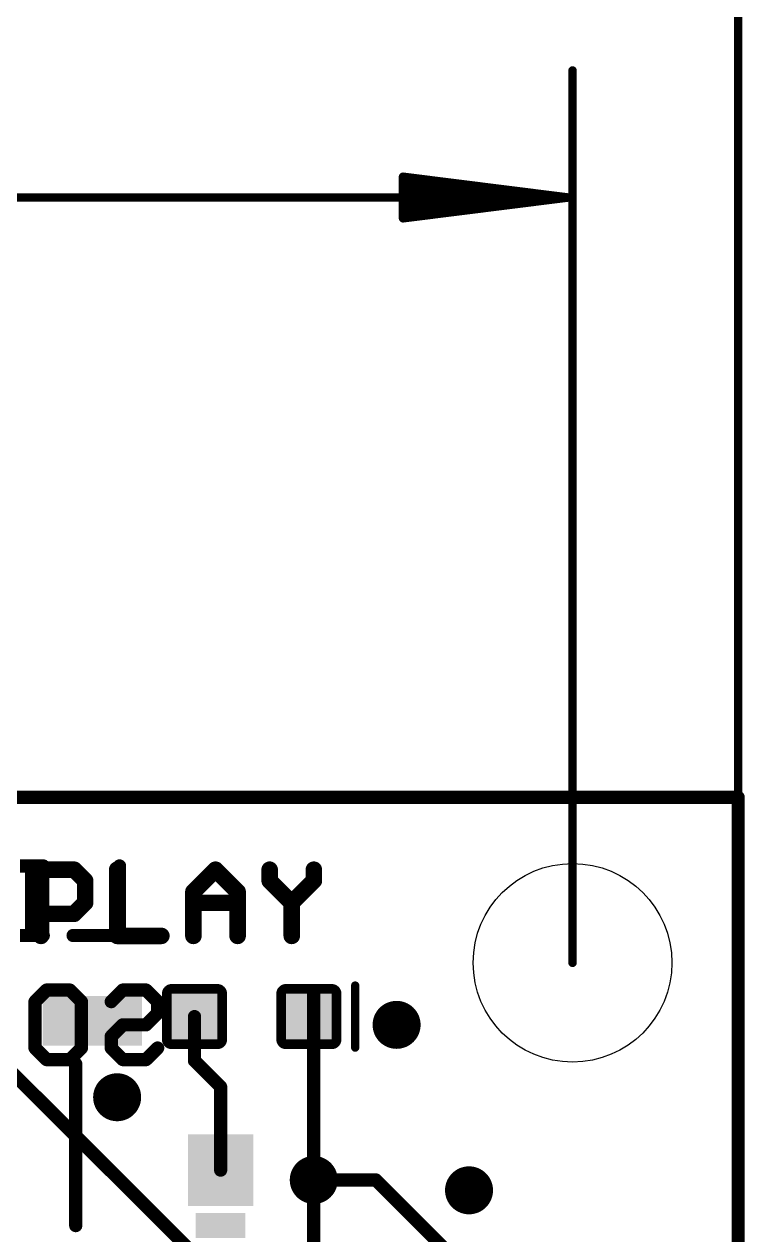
# Model space of a CAD drawing. Extents: x -17.9 to 25.5, y -0.1 to 79.8.
# Drawn here: x 14.45 to 25.5, y 49.16 to 67.75 of the extents above; entities that cross this region are included whole.
import ezdxf

# ---------------------------------------------------------------- set-up
doc = ezdxf.new("R2010")
doc.units = 0
for name, color, linetype in [('1', 12, 'CONTINUOUS'), ('16', 132, 'CONTINUOUS'), ('18', 110, 'CONTINUOUS'), ('20', 53, 'CONTINUOUS'), ('21', 41, 'CONTINUOUS'), ('22', 40, 'CONTINUOUS'), ('47', 253, 'CONTINUOUS')]:
    doc.layers.add(name, color=color, linetype=linetype)

# ---------------------------------------------------------------- blocks, each defined once
blk = doc.blocks.new('RECT160000X160000R30')
at = {"const_width": 0.15}
blk.add_lwpolyline([(0.425, -0.35), (0.425, 0.35, 0.4142), (0.35, 0.425), (-0.35, 0.425, 0.4142), (-0.425, 0.35), (-0.425, -0.35, 0.4142), (-0.35, -0.425), (0.35, -0.425, 0.4142)], format="xyb", close=True, dxfattribs=at)
blk.add_solid([(-0.3754, -0.3754), (0.3754, -0.3754), (-0.3754, 0.3754), (0.3754, 0.3754)])
blk = doc.blocks.new('RECT')
blk.add_solid([(-0.5, -0.5), (0.5, -0.5), (-0.5, 0.5), (0.5, 0.5)])
blk = doc.blocks.new('ROUNDV')
at = {"const_width": 0.5}
blk.add_lwpolyline([(0, -0.25, 1), (0, 0.25, 1), (0, -0.25)], format="xyb", dxfattribs=at)

msp = doc.modelspace()

# ---------------------------------------------------------------- linework, layer by layer
at = {"layer": '1'}
for points, const_width in [([(0, 55.88), (25.4, 55.88)], 0.1778), ([(25.4, 55.88), (25.4, 0)], 0.1778), ([(18.8912, 52.8638), (18.8912, 50.0063)], 0.2032), ([(17.0617, 52.5145), (17.0617, 51.8358)], 0.2032), ([(13.4693, 52.451), (17.4625, 48.4578)], 0.2032), ([(17.0617, 51.8358), (17.4625, 51.435)], 0.2032), ([(17.4625, 51.435), (17.4625, 50.1578)], 0.2032), ([(18.8912, 50.0063), (18.8912, 46.7775)], 0.2032)]:
    msp.add_lwpolyline(points, dxfattribs=dict(at, const_width=const_width))
for points, const_width in [([(25.4445, 55.88, 1), (25.3556, 55.88)], 0.0889), ([(25.4, 55.8356, 1), (25.4, 55.9245)], 0.0889), ([(18.942, 52.8638, 1), (18.8405, 52.8638)], 0.1016), ([(17.1125, 52.5145, 1), (17.011, 52.5145)], 0.1016), ([(17.0977, 51.8717, 1), (17.0258, 51.7998)], 0.1016), ([(17.011, 51.8358, 1), (17.1125, 51.8358)], 0.1016), ([(17.5133, 51.435, 1), (17.4117, 51.435)], 0.1016), ([(17.4266, 51.3991, 1), (17.4984, 51.4709)], 0.1016), ([(17.4117, 50.1578, 1), (17.5133, 50.1578)], 0.1016), ([(18.942, 50.0063, 1), (18.8405, 50.0063)], 0.1016), ([(18.8405, 50.0063, 1), (18.942, 50.0063)], 0.1016)]:
    msp.add_lwpolyline(points, format="xyb", dxfattribs=dict(at, const_width=const_width))
at = {"layer": '16'}
for points, const_width in [([(0, 55.88), (25.4, 55.88)], 0.1778), ([(25.4, 55.88), (25.4, 0)], 0.1778), ([(19.8438, 50.0063), (18.8912, 50.0063)], 0.2032), ([(21.1137, 48.7363), (19.8438, 50.0063)], 0.2032)]:
    msp.add_lwpolyline(points, dxfattribs=dict(at, const_width=const_width))
for points, const_width in [([(25.4445, 55.88, 1), (25.3556, 55.88)], 0.0889), ([(25.4, 55.8356, 1), (25.4, 55.9245)], 0.0889), ([(18.8912, 50.0571, 1), (18.8912, 49.9554)], 0.1016), ([(19.8797, 50.0422, 1), (19.8078, 49.9703)], 0.1016), ([(19.8438, 49.9554, 1), (19.8438, 50.0571)], 0.1016)]:
    msp.add_lwpolyline(points, format="xyb", dxfattribs=dict(at, const_width=const_width))
at = {"layer": '20', "const_width": 0.2032}
for points in [[(25.4, 55.88), (0, 55.88)], [(25.4, 0), (25.4, 55.88)]]:
    msp.add_lwpolyline(points, dxfattribs=at)
at = {"layer": '20', "const_width": 0.1016}
for points in [[(25.4508, 55.88, 1), (25.3492, 55.88)], [(25.4, 55.8292, 1), (25.4, 55.9308)]]:
    msp.add_lwpolyline(points, format="xyb", dxfattribs=at)
at = {"layer": '20'}
msp.add_circle((22.86, 53.34), 1.524, dxfattribs=at)
at = {"layer": '21'}
for points, const_width in [([(14.7061, 53.7528), (14.7061, 54.7696)], 0.254), ([(14.7061, 54.7696), (15.2146, 54.7696)], 0.254), ([(15.2146, 54.7696), (15.384, 54.6001)], 0.254), ([(15.8755, 54.7696), (15.8755, 53.7528)], 0.254), ([(17.0449, 54.4307), (17.3839, 54.7696)], 0.254), ([(17.3839, 54.7696), (17.7228, 54.4307)], 0.254), ([(18.2143, 54.7696), (18.2143, 54.6001)], 0.254), ([(18.8922, 54.6001), (18.8922, 54.7696)], 0.254), ([(15.384, 54.6001), (15.384, 54.2612)], 0.254), ([(18.2143, 54.6001), (18.5533, 54.2612)], 0.254), ([(18.5533, 54.2612), (18.8922, 54.6001)], 0.254), ([(17.0449, 53.7528), (17.0449, 54.4307)], 0.254), ([(17.7228, 54.4307), (17.7228, 53.7528)], 0.254), ([(15.384, 54.2612), (15.2146, 54.0917)], 0.254), ([(17.0449, 54.2612), (17.7228, 54.2612)], 0.254), ([(18.5533, 54.2612), (18.5533, 53.7528)], 0.254), ([(15.2146, 54.0917), (14.7061, 54.0917)], 0.254), ([(15.8755, 53.7528), (16.5534, 53.7528)], 0.254), ([(19.5263, 52.9908), (19.5263, 52.0383)], 0.127), ([(15.24, 51.786), (15.24, 49.306)], 0.2032)]:
    msp.add_lwpolyline(points, dxfattribs=dict(at, const_width=const_width))
for points, const_width in [([(14.7696, 54.7696, 1), (14.6426, 54.7696)], 0.127), ([(14.7061, 54.8331, 1), (14.7061, 54.7061)], 0.127), ([(15.2595, 54.8145, 1), (15.1697, 54.7247)], 0.127), ([(15.2146, 54.7061, 1), (15.2146, 54.8331)], 0.127), ([(15.939, 54.7696, 1), (15.812, 54.7696)], 0.127), ([(17.4288, 54.8145, 1), (17.339, 54.7247)], 0.127), ([(17.4288, 54.7247, 1), (17.339, 54.8145)], 0.127), ([(18.2778, 54.7696, 1), (18.1508, 54.7696)], 0.127), ([(18.9557, 54.7696, 1), (18.8287, 54.7696)], 0.127), ([(15.4475, 54.6001, 1), (15.3205, 54.6001)], 0.127), ([(15.3391, 54.5552, 1), (15.4289, 54.645)], 0.127), ([(18.2592, 54.645, 1), (18.1694, 54.5552)], 0.127), ([(18.1508, 54.6001, 1), (18.2778, 54.6001)], 0.127), ([(18.8287, 54.6001, 1), (18.9557, 54.6001)], 0.127), ([(18.9371, 54.5552, 1), (18.8473, 54.645)], 0.127), ([(17.1084, 54.4307, 1), (16.9814, 54.4307)], 0.127), ([(17, 54.4756, 1), (17.0898, 54.3858)], 0.127), ([(17.7863, 54.4307, 1), (17.6593, 54.4307)], 0.127), ([(17.6779, 54.3858, 1), (17.7677, 54.4756)], 0.127), ([(15.3205, 54.2612, 1), (15.4475, 54.2612)], 0.127), ([(15.4289, 54.2163, 1), (15.3391, 54.3061)], 0.127), ([(17.0449, 54.3247, 1), (17.0449, 54.1977)], 0.127), ([(17.7228, 54.1977, 1), (17.7228, 54.3247)], 0.127), ([(18.6168, 54.2612, 1), (18.4898, 54.2612)], 0.127), ([(18.5084, 54.3061, 1), (18.5982, 54.2163)], 0.127), ([(18.5084, 54.2163, 1), (18.5982, 54.3061)], 0.127), ([(14.7061, 54.1552, 1), (14.7061, 54.0282)], 0.127), ([(15.1697, 54.1366, 1), (15.2595, 54.0468)], 0.127), ([(15.2146, 54.0282, 1), (15.2146, 54.1552)], 0.127), ([(14.6426, 53.7528, 1), (14.7696, 53.7528)], 0.127), ([(15.8755, 53.8163, 1), (15.8755, 53.6893)], 0.127), ([(15.812, 53.7528, 1), (15.939, 53.7528)], 0.127), ([(16.5534, 53.6893, 1), (16.5534, 53.8163)], 0.127), ([(16.9814, 53.7528, 1), (17.1084, 53.7528)], 0.127), ([(17.6593, 53.7528, 1), (17.7863, 53.7528)], 0.127), ([(18.4898, 53.7528, 1), (18.6168, 53.7528)], 0.127), ([(19.558, 52.9908, 1), (19.4945, 52.9908)], 0.0635), ([(19.4945, 52.0383, 1), (19.558, 52.0383)], 0.0635), ([(15.2908, 51.786, 1), (15.1892, 51.786)], 0.1016), ([(15.1892, 49.306, 1), (15.2908, 49.306)], 0.1016)]:
    msp.add_lwpolyline(points, format="xyb", dxfattribs=dict(at, const_width=const_width))
at = {"layer": '22', "const_width": 0.2032}
for points in [[(14.7423, 54.8268), (14.3864, 54.8268)], [(14.5644, 53.7591), (14.5644, 54.8268)], [(15.9117, 54.8268), (15.9117, 53.7591)], [(14.7423, 53.7591), (14.3864, 53.7591)], [(15.9117, 53.7591), (15.1999, 53.7591)], [(14.6152, 52.7439), (14.7931, 52.9218)], [(14.7931, 52.9218), (15.1491, 52.9218)], [(15.1491, 52.9218), (15.327, 52.7439)], [(15.7846, 52.7439), (15.9625, 52.9218)], [(15.9625, 52.9218), (16.3184, 52.9218)], [(16.3184, 52.9218), (16.4964, 52.7439)], [(14.6152, 52.0321), (14.6152, 52.7439)], [(15.327, 52.7439), (15.327, 52.0321)], [(16.4964, 52.7439), (16.4964, 52.5659)], [(16.4964, 52.5659), (16.3184, 52.388)], [(15.9625, 52.388), (15.7846, 52.21)], [(16.3184, 52.388), (15.9625, 52.388)], [(15.7846, 52.21), (15.7846, 52.0321)], [(14.7931, 51.8541), (14.6152, 52.0321)], [(15.327, 52.0321), (15.1491, 51.8541)], [(15.7846, 52.0321), (15.9625, 51.8541)], [(16.3184, 51.8541), (16.4964, 52.0321)], [(15.1491, 51.8541), (14.7931, 51.8541)], [(15.9625, 51.8541), (16.3184, 51.8541)]]:
    msp.add_lwpolyline(points, dxfattribs=at)
at = {"layer": '22', "const_width": 0.1016}
for points in [[(14.6152, 54.8268, 1), (14.5136, 54.8268)], [(14.7423, 54.776, 1), (14.7423, 54.8776)], [(15.9625, 54.8268, 1), (15.8609, 54.8268)], [(14.5136, 53.7591, 1), (14.6152, 53.7591)], [(14.7423, 53.7083, 1), (14.7423, 53.8099)], [(15.1999, 53.8099, 1), (15.1999, 53.7083)], [(15.8609, 53.7591, 1), (15.9625, 53.7591)], [(15.9117, 53.7083, 1), (15.9117, 53.8099)], [(14.7931, 52.9726, 1), (14.7931, 52.871)], [(14.8291, 52.8859, 1), (14.7572, 52.9577)], [(15.185, 52.9577, 1), (15.1131, 52.8859)], [(15.1491, 52.871, 1), (15.1491, 52.9726)], [(15.9625, 52.9726, 1), (15.9625, 52.871)], [(15.9985, 52.8859, 1), (15.9266, 52.9577)], [(16.3544, 52.9577, 1), (16.2825, 52.8859)], [(16.3184, 52.871, 1), (16.3184, 52.9726)], [(14.666, 52.7439, 1), (14.5644, 52.7439)], [(14.5793, 52.7798, 1), (14.6511, 52.7079)], [(15.3778, 52.7439, 1), (15.2762, 52.7439)], [(15.2911, 52.7079, 1), (15.3629, 52.7798)], [(15.7487, 52.7798, 1), (15.8205, 52.7079)], [(16.5472, 52.7439, 1), (16.4456, 52.7439)], [(16.4605, 52.7079, 1), (16.5323, 52.7798)], [(16.4456, 52.5659, 1), (16.5472, 52.5659)], [(16.5323, 52.53, 1), (16.4605, 52.6018)], [(15.9625, 52.4388, 1), (15.9625, 52.3372)], [(15.9985, 52.352, 1), (15.9266, 52.4239)], [(16.2825, 52.4239, 1), (16.3544, 52.352)], [(16.3184, 52.3372, 1), (16.3184, 52.4388)], [(15.8354, 52.21, 1), (15.7338, 52.21)], [(15.7487, 52.2459, 1), (15.8205, 52.1741)], [(14.6511, 52.068, 1), (14.5793, 51.9961)], [(14.5644, 52.0321, 1), (14.666, 52.0321)], [(15.2762, 52.0321, 1), (15.3778, 52.0321)], [(15.3629, 51.9961, 1), (15.2911, 52.068)], [(15.8205, 52.068, 1), (15.7487, 51.9961)], [(15.7338, 52.0321, 1), (15.8354, 52.0321)], [(16.5323, 51.9961, 1), (16.4605, 52.068)], [(14.7931, 51.9049, 1), (14.7931, 51.8033)], [(14.7572, 51.8182, 1), (14.8291, 51.89)], [(15.1131, 51.89, 1), (15.185, 51.8182)], [(15.1491, 51.8033, 1), (15.1491, 51.9049)], [(15.9625, 51.9049, 1), (15.9625, 51.8033)], [(15.9266, 51.8182, 1), (15.9985, 51.89)], [(16.2825, 51.89, 1), (16.3544, 51.8182)], [(16.3184, 51.8033, 1), (16.3184, 51.9049)]]:
    msp.add_lwpolyline(points, format="xyb", dxfattribs=at)
at = {"layer": '47', "const_width": 0.13}
for points in [[(25.4, 55.88), (25.4, 79.42)], [(22.86, 53.34), (22.86, 67.0375)], [(22.795, 65.0875), (20.26, 65.4067)], [(20.26, 65.4067), (20.26, 64.7683)], [(22.795, 65.0875), (20.26, 65.3475)], [(22.795, 65.0875), (20.26, 65.2175)], [(22.795, 65.0875), (0.065, 65.0875)], [(20.26, 64.7683), (22.795, 65.0875)], [(20.26, 64.9575), (22.795, 65.0875)], [(20.26, 64.8275), (22.795, 65.0875)]]:
    msp.add_lwpolyline(points, dxfattribs=at)
at = {"layer": '47', "const_width": 0.065}
for points in [[(22.8925, 67.0375, 1), (22.8275, 67.0375)], [(20.2641, 65.439, 1), (20.2559, 65.3745)], [(20.2925, 65.4067, 1), (20.2275, 65.4067)], [(20.2633, 65.3798, 1), (20.2567, 65.3152)], [(20.2617, 65.25, 1), (20.2583, 65.185)], [(22.7991, 65.0553, 1), (22.7909, 65.1197)], [(22.7909, 65.0553, 1), (22.7991, 65.1197)], [(22.7983, 65.0552, 1), (22.7917, 65.1198)], [(22.7917, 65.0552, 1), (22.7983, 65.1198)], [(22.7933, 65.055, 1), (22.7967, 65.12)], [(22.7967, 65.055, 1), (22.7933, 65.12)], [(22.795, 65.055, 1), (22.795, 65.12)], [(20.2583, 64.99, 1), (20.2617, 64.925)], [(20.2567, 64.8598, 1), (20.2633, 64.7952)], [(20.2559, 64.8005, 1), (20.2641, 64.736)], [(20.2275, 64.7683, 1), (20.2925, 64.7683)], [(25.3675, 55.88, 1), (25.4325, 55.88)], [(22.8275, 53.34, 1), (22.8925, 53.34)]]:
    msp.add_lwpolyline(points, format="xyb", dxfattribs=at)

# ---------------------------------------------------------------- block references
at = {"layer": '1', "rotation": 270}
for p in [(17.0617, 52.5145), (18.8158, 52.5145)]:
    msp.add_blockref('RECT160000X160000R30', p, dxfattribs=at)
at = {"layer": '1', "xscale": 0.762, "yscale": 1.524, "rotation": 90}
msp.add_blockref('RECT', (15.494, 52.451), dxfattribs=at)
at = {"layer": '1', "xscale": 1.1, "rotation": 90}
msp.add_blockref('RECT', (17.4625, 50.1578), dxfattribs=at)
at = {"layer": '18', "xscale": 0.7366, "yscale": 0.7366}
for p in [(20.1613, 52.3875), (20.1613, 52.3875), (15.875, 51.2763), (15.875, 51.2763), (18.8912, 50.0063), (18.8912, 50.0063), (21.2725, 49.8475), (21.2725, 49.8475)]:
    msp.add_blockref('ROUNDV', p, dxfattribs=at)
at = {"layer": '21', "xscale": 0.381, "yscale": 0.762, "rotation": 90}
msp.add_blockref('RECT', (17.4625, 49.3078), dxfattribs=at)

doc.saveas('drawing.dxf')
